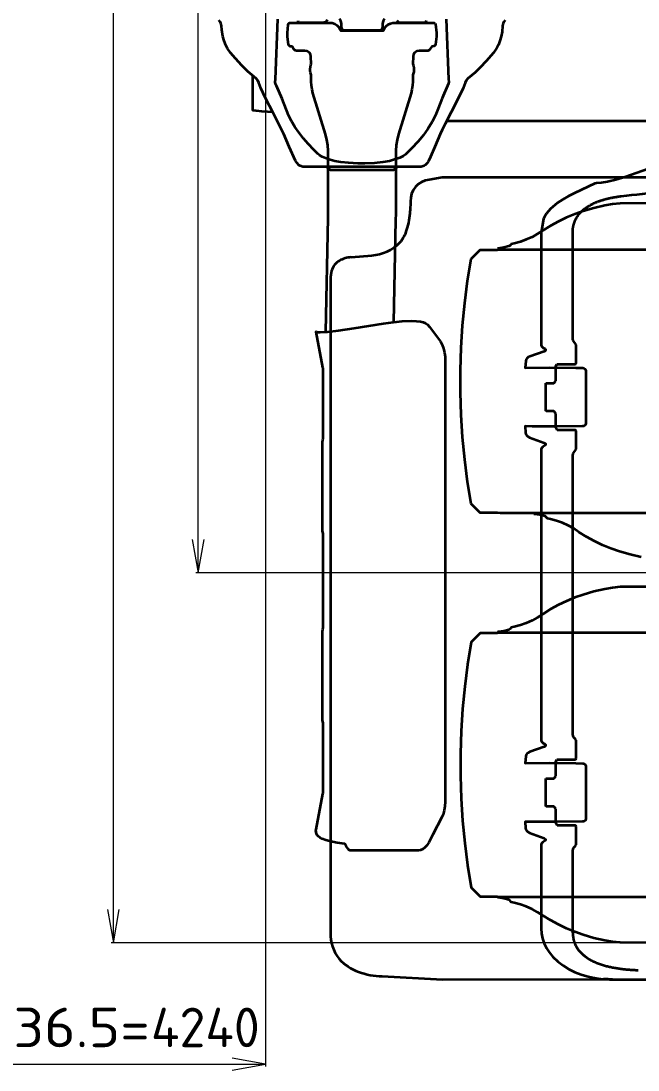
# Model space of a CAD drawing. Header units: millimetres. Extents: x 120 to 10915, y 515 to 8014.
# Drawn here: x 5973 to 6519, y 815 to 1743 of the extents above; entities that cross this region are included whole.
import ezdxf
from ezdxf.enums import TextEntityAlignment as Align

# ---------------------------------------------------------------- set-up
doc = ezdxf.new("R2010")
doc.units = ezdxf.units.MM
doc.layers.get('0').update_dxf_attribs({"lineweight": 13})
doc.layers.add('201_Dimensions', color=7, linetype='Continuous', lineweight=13)
doc.layers.add('205_Chassis_top_view', color=7, linetype='Continuous', lineweight=13)
doc.styles.get("Standard").update_dxf_attribs({"font": 'isocp.shx'})

# ---------------------------------------------------------------- blocks, each defined once
blk = doc.blocks.new('2881633_1')
at = {"layer": '205_Chassis_top_view', "color": 3, "lineweight": 35}
for points in [[(7293.070801, -587.919189), (6503.455566, -588.090637), (6496.687012, -588.76239), (6489.976562, -589.876648), (6480.254883, -592.157654), (6470.800781, -594.887573), (6463.294922, -597.533447), (6455.940918, -600.576965), (6448.760254, -604.009277), (6441.772949, -607.820557), (6435, -612), (6430.342773, -615.076599), (6425.456055, -617.77356), (6420.370117, -620.073853), (6415.118164, -621.962891), (6409.732422, -623.428772), (6407, -624), (6406.022949, -625.206421), (6405, -626), (6400.504883, -627.15625), (6395.92334, -627.901001), (6395, -628)], [(7402.455078, -862.313965), (6397.544922, -862.313965), (6395, -862), (6379.5, -862), (6371.5, -854), (6368.364746, -834.422302), (6365.853027, -814.755005), (6363.966797, -795.017822), (6362.708496, -775.230652), (6362.078613, -755.413574), (6362.078613, -735.586426), (6362.708496, -715.769348), (6363.966797, -695.982178), (6365.853027, -676.244995), (6368.364746, -656.577698), (6371.5, -637), (6379.5, -629), (6395, -629), (6397.544922, -628.686035), (6963, -628.686035)], [(6521.976562, -901.123352), (6512.254883, -898.842346), (6502.800781, -896.112427), (6495.294922, -893.466553), (6487.940918, -890.423035), (6480.760254, -886.990723), (6473.772949, -883.179443), (6467, -879), (6462.342773, -875.923401), (6457.456055, -873.22644), (6452.370117, -870.926147), (6447.118164, -869.037109), (6441.732422, -867.571228), (6439, -867), (6438.022949, -865.793579), (6437, -865), (6432.504883, -863.84375), (6427.92334, -863.098999), (6427, -863)], [(7293.070801, -927.419189), (6503.455566, -927.590637), (6496.687012, -928.26239), (6489.976562, -929.376648), (6480.254883, -931.657654), (6470.800781, -934.387573), (6463.294922, -937.033447), (6455.940918, -940.076965), (6448.760254, -943.509277), (6441.772949, -947.320557), (6435, -951.5), (6430.342773, -954.576599), (6425.456055, -957.27356), (6420.370117, -959.573853), (6415.118164, -961.462891), (6409.732422, -962.928772), (6407, -963.5), (6406.022949, -964.706421), (6405, -965.5), (6400.504883, -966.65625), (6395.92334, -967.401001), (6395, -967.5)], [(7402.455078, -968.186035), (6397.544922, -968.186035), (6395, -968.5), (6379.5, -968.5), (6371.5, -976.5), (6368.364746, -996.077698), (6365.853027, -1015.744995), (6363.966797, -1035.482178), (6362.708496, -1055.269287), (6362.078613, -1075.086426), (6362.078613, -1094.913574), (6362.708496, -1114.730713), (6363.966797, -1134.517822), (6365.853027, -1154.255005), (6368.364746, -1173.922363), (6371.5, -1193.5), (6379.5, -1201.5), (6395, -1201.5), (6397.544922, -1201.813965), (6931, -1201.813965)], [(7293.070801, -1242.580811), (6503.455566, -1242.409302), (6496.687012, -1241.737671), (6489.976562, -1240.623291), (6480.254883, -1238.342285), (6470.800781, -1235.612427), (6463.294922, -1232.966553), (6455.940918, -1229.923096), (6448.760254, -1226.490723), (6441.772949, -1222.679443), (6435, -1218.5), (6430.342773, -1215.423462), (6425.456055, -1212.72644), (6420.370117, -1210.426147), (6415.118164, -1208.537109), (6409.732422, -1207.071289), (6407, -1206.5), (6406.022949, -1205.293579), (6405, -1204.5), (6400.504883, -1203.34375), (6395.92334, -1202.598999), (6395, -1202.5)]]:
    blk.add_lwpolyline(points, dxfattribs=at)
blk = doc.blocks.new('3324728_2')
at = {"layer": '205_Chassis_top_view', "color": 3, "lineweight": 35}
blk.add_line((6350.034474, -515), (6772.924441, -515), dxfattribs=at)
for points in [[(6401.681641, -425.766205), (6400.520508, -427.206879), (6399.904297, -428.575836), (6399.443848, -430.869354), (6398.908691, -435.975708), (6398.144043, -440.324036), (6397.066406, -444.076721), (6395.702148, -447.510406), (6394.193359, -450.401459), (6391.388184, -454.555725), (6384.931152, -462.04599), (6379.538086, -467.80249), (6375.152344, -472.028351), (6368.790039, -477.323975), (6367.305664, -479.123657), (6366.208008, -481.385162), (6364.599121, -485.840881), (6362.557617, -490.416168), (6353.818848, -507.172028), (6348.712891, -517.685486), (6345.92334, -522.849854), (6344.111816, -526.583984), (6339.439941, -538.027222), (6335.633789, -546.654053), (6333.726562, -550.459778), (6332.529785, -552.2854), (6330.86377, -554.028076), (6330.068359, -554.63208), (6327.425781, -555.5), (6222.574219, -555.5), (6220.298828, -554.795471), (6219.13623, -554.028076), (6217.555664, -552.392273), (6216.147949, -550.233582), (6210.560059, -538.027222), (6205.888184, -526.583984), (6198.805664, -512.643494), (6196.181152, -507.172028), (6190.013672, -495.342377), (6187.442383, -490.416168), (6185.400879, -485.840881), (6183.791992, -481.385162), (6182.694336, -479.123657), (6181.209961, -477.323975), (6177.416016, -474.183197), (6173.855957, -471.131134), (6168.698242, -465.989685), (6163.103027, -459.82901), (6158.611816, -454.555725), (6156.071777, -450.831146), (6154.464355, -447.870361), (6152.933594, -444.076721), (6151.855957, -440.324036), (6150.867676, -434.344879), (6150.556152, -430.869354), (6150.095703, -428.575836), (6149.479492, -427.206879), (6148.458496, -425.911011)], [(6331.735352, -426.072205), (6331.228516, -427.451294), (6331.132324, -427.999481), (6308.875, -428), (6307.654785, -427.740662), (6306.645508, -427.007416), (6306.021484, -425.927063)], [(6294.908203, -424.68396), (6293.606934, -426.55957), (6293.095703, -428.790588), (6293.038086, -432.104706), (6292.61084, -433.560059), (6291.524414, -434.615448), (6290.039551, -435), (6259.960449, -435), (6258.475586, -434.615448), (6257.38916, -433.560059), (6256.961914, -432.104706), (6256.904297, -428.790588), (6256.393066, -426.55957), (6255.091797, -424.68396)], [(6244.07959, -425.520966), (6243.612305, -426.677612), (6242.714844, -427.544189), (6241.54248, -427.970825), (6218.895996, -428), (6218.457031, -426.457367)], [(6349.603027, -425), (6351.457031, -478.085785), (6351.75, -480.257629), (6351.630859, -481.841217), (6346.039062, -494.716125), (6342.344238, -504.045654), (6342.351562, -504.048218), (6340.031738, -509.827728), (6336.998047, -515.815979), (6333.335938, -521.84314), (6329.149414, -527.738464), (6324.557129, -533.334778), (6318.671875, -539.476318), (6314.895996, -543.105286), (6313.527344, -544.564575), (6311.459473, -546.053284), (6308.506348, -547.557617), (6303.878906, -549.244812), (6299.20459, -550.460999), (6293.374023, -551.476318), (6286.055664, -552.262695), (6277.380859, -552.748901), (6271.325684, -552.700928), (6263.151367, -552.19696), (6256.388184, -551.442932), (6251.005859, -550.505981), (6246.856934, -549.472046), (6242.661133, -548.038818), (6239.682617, -546.695496), (6237.435547, -545.325684), (6235.952148, -544.076538), (6232.374512, -540.448792), (6227.255859, -535.285095), (6223.132812, -530.577332), (6219.297363, -525.610657), (6215.707031, -520.316528), (6212.633301, -515.099182), (6210.081055, -510.019043), (6204.294922, -495.520111), (6199.208496, -483.880188), (6198.462891, -482.24707), (6198.243652, -480.648712), (6198.542969, -478.084167), (6200.396973, -425)], [(6196.252441, -507.321594), (6186.250488, -506.67627), (6181.347656, -506.192291), (6179.413086, -505.869598), (6178.657227, -505.610748), (6178.546875, -505.464539), (6178.545898, -475.060242)], [(6308.005371, -555.5), (6306.600586, -555.702759), (6305.512207, -556.169861), (6302.991211, -558.5), (6247.008789, -558.5), (6245.415039, -556.914856), (6244.487793, -556.169861), (6243.169922, -555.641113), (6241.994141, -555.5)]]:
    blk.add_lwpolyline(points, dxfattribs=at)
blk = doc.blocks.new('2774928_1')
at = {"layer": '205_Chassis_top_view', "color": 3, "lineweight": 35}
for p, q in [((6346.06, -565.17), (6334.56, -567.19)), ((6567.78, -565.21), (6346.06, -565.17)), ((6318.04, -586.46), (6317.68, -594.52)), ((6461.48, -708.75), (6461.48, -612.52)), ((6265.3, -635.69), (6283.63, -634)), ((6247.03, -655.18), (6247.05, -1233.71)), ((6464.41, -713.29), (6461.71, -709.51)), ((6464.59, -729.28), (6464.61, -713.95)), ((6446.45, -732.25), (6447.54, -730.25)), ((6446.45, -745.01), (6446.45, -732.25)), ((6447.54, -730.25), (6463.38, -730.25)), ((6437.71, -771.5), (6437.72, -747.01)), ((6437.72, -747.01), (6444.74, -747.01)), ((6444.74, -747.01), (6446.45, -745.01)), ((6438.06, -772), (6437.71, -771.5)), ((6444.74, -772), (6438.06, -772)), ((6446.45, -774), (6444.74, -772)), ((6446.45, -786.76), (6446.45, -774)), ((6447.58, -788.76), (6446.45, -786.76)), ((6463.63, -788.78), (6447.58, -788.76)), ((6464.61, -805.06), (6464.61, -789.76)), ((6461.71, -809.5), (6464.41, -805.71)), ((6461.47, -1058.72), (6461.48, -810.29)), ((6464.39, -1063.29), (6461.7, -1059.51)), ((6464.57, -1079.28), (6464.6, -1063.95)), ((6446.44, -1082.25), (6447.52, -1080.25)), ((6446.44, -1095.01), (6446.44, -1082.25)), ((6447.52, -1080.25), (6463.37, -1080.25)), ((6444.73, -1097.01), (6446.44, -1095.01)), ((6437.7, -1121.5), (6437.71, -1097.01)), ((6437.71, -1097.01), (6444.73, -1097.01)), ((6438.05, -1122), (6437.7, -1121.5)), ((6444.73, -1122), (6438.05, -1122)), ((6446.44, -1124), (6444.73, -1122)), ((6446.44, -1136.76), (6446.44, -1124)), ((6447.57, -1138.76), (6446.44, -1136.76)), ((6463.62, -1138.78), (6447.57, -1138.76)), ((6464.59, -1155.06), (6464.6, -1139.76)), ((6461.48, -1233.69), (6461.47, -1160.29)), ((6461.69, -1159.5), (6464.4, -1155.71)), ((6292.85, -1272.17), (6346.17, -1274.96)), ((6346.17, -1274.96), (6565.81, -1274.91))]:
    blk.add_line(p, q, dxfattribs=at)
for centre, radius, start, end in [((6336, -585.14), 18.01, 94.57588, 184.19751), ((6976.82, -4616.57), 4062.24, 95.63009, 96.67888), ((6502.95, -638.57), 55.42, 113.4158, 118.03136), ((6247.26, -590.75), 70.52, 343.10713, 356.93401), ((6284.07, -601.93), 32.05, 319.95569, 343.10713), ((6281.16, -595.65), 38.42, 273.68618, 315.58096), ((6262.9, -651.87), 15.35, 120.89459, 163.92587), ((6266.81, -659.9), 24.26, 93.54626, 119.07108), ((6274.36, -655.39), 27.34, 163.48961, 179.5649), ((6462.9, -708.75), 1.42, 180, 212.62867), ((6463.44, -713.95), 1.17, 359.91544, 34.29697), ((6463.38, -729.01), 1.24, 269.99986, 347.57864), ((6463.63, -789.76), 0.985, 359.97581, 89.97581), ((6463.53, -805.09), 1.07, 324.47953, 1.65263), ((6463.01, -810.29), 1.53, 148.65075, 180.01061), ((6462.89, -1058.75), 1.42, 178.7166, 212.62867), ((6463.43, -1063.95), 1.17, 359.91544, 34.29697), ((6463.37, -1079.01), 1.24, 269.99986, 347.57864), ((6463.62, -1139.76), 0.985, 359.97581, 89.97581), ((6463, -1160.29), 1.53, 148.65075, 180.01061), ((6463.52, -1155.09), 1.07, 324.47953, 1.65263), ((6282.64, -1234.66), 35.61, 178.4678, 218.64808), ((6284.48, -1230.87), 39.45, 221.28622, 251.39709), ((6293.94, -1208.17), 64.01, 249.84941, 269.01914)]:
    blk.add_arc(centre, radius, start, end, dxfattribs=at)
for points, knots in [([(6504.37, -581.9), (6504.03, -581.95), (6503.36, -582.03), (6502.35, -582.17), (6501.34, -582.32), (6500.34, -582.47), (6499.33, -582.63), (6498.33, -582.8), (6497.33, -582.98), (6496.33, -583.17), (6495.34, -583.36), (6494.34, -583.57), (6493.36, -583.78), (6492.37, -584.01), (6491.39, -584.25), (6490.41, -584.49), (6489.44, -584.76), (6488.47, -585.03), (6487.51, -585.31), (6486.55, -585.61), (6485.59, -585.92), (6484.65, -586.25), (6483.71, -586.59), (6482.77, -586.95), (6481.85, -587.32), (6481.23, -587.58), (6480.93, -587.72)], [0, 0, 0, 0, 1.01604, 2.033099, 3.050606, 4.068166, 5.085501, 6.102385, 7.118579, 8.133825, 9.148036, 10.161155, 11.173114, 12.183856, 13.193363, 14.201679, 15.20893, 16.215189, 17.220418, 18.224577, 19.227645, 20.229612, 21.230482, 22.230265, 23.22897, 24.226608, 24.226608, 24.226608, 24.226608]), ([(6461.48, -612.52), (6461.49, -612.44), (6461.5, -612.21), (6461.52, -611.82), (6461.55, -611.36), (6461.59, -610.91), (6461.64, -610.45), (6461.7, -609.99), (6461.77, -609.53), (6461.85, -609.08), (6461.93, -608.62), (6462.02, -608.17), (6462.12, -607.72), (6462.23, -607.27), (6462.35, -606.83), (6462.47, -606.38), (6462.6, -605.94), (6462.74, -605.5), (6462.89, -605.06), (6463.04, -604.62), (6463.21, -604.19), (6463.38, -603.76), (6463.55, -603.33), (6463.74, -602.91), (6463.93, -602.49), (6464.13, -602.07), (6464.34, -601.66), (6464.56, -601.25), (6464.78, -600.84), (6465.01, -600.44), (6465.25, -600.04), (6465.5, -599.65), (6465.75, -599.26), (6466.02, -598.87), (6466.29, -598.49), (6466.56, -598.12), (6466.85, -597.75), (6467.14, -597.38), (6467.44, -597.02), (6467.75, -596.66), (6468.06, -596.31), (6468.39, -595.97), (6468.71, -595.63), (6469.05, -595.29), (6469.39, -594.96), (6469.74, -594.64), (6470.09, -594.32), (6470.45, -594), (6470.82, -593.69), (6471.19, -593.39), (6471.57, -593.09), (6471.95, -592.8), (6472.34, -592.51), (6472.73, -592.23), (6473.13, -591.95), (6473.56, -591.66), (6474.03, -591.35), (6474.52, -591.03), (6475.03, -590.72), (6475.59, -590.39), (6476.22, -590.03), (6476.68, -589.78), (6476.91, -589.66)], [1.154628, 1.154628, 1.154628, 1.154628, 1.393266, 1.854809, 2.316108, 2.777379, 3.238675, 3.699896, 4.161117, 4.622379, 5.083692, 5.545074, 6.006569, 6.468157, 6.929846, 7.391674, 7.853621, 8.315691, 8.777899, 9.24024, 9.702706, 10.165283, 10.627962, 11.090741, 11.553625, 12.016635, 12.479829, 12.94324, 13.40687, 13.870766, 14.335068, 14.799871, 15.265184, 15.73102, 16.197469, 16.664611, 17.132459, 17.600994, 18.070224, 18.540226, 19.01113, 19.482993, 19.95582, 20.429599, 20.904353, 21.380162, 21.857094, 22.335163, 22.814368, 23.294696, 23.776143, 24.258733, 24.742509, 25.227462, 25.713549, 26.200712, 26.789902, 27.380638, 27.972996, 28.566926, 29.35016, 30.135611, 30.135611, 30.135611, 30.135611]), ([(6461.48, -1233.69), (6461.49, -1233.98), (6461.5, -1234.56), (6461.54, -1235.44), (6461.61, -1236.31), (6461.71, -1237.17), (6461.84, -1238.04), (6461.99, -1238.89), (6462.17, -1239.74), (6462.38, -1240.58), (6462.62, -1241.41), (6462.89, -1242.23), (6463.19, -1243.04), (6463.51, -1243.84), (6463.87, -1244.62), (6464.25, -1245.4), (6464.67, -1246.15), (6465.11, -1246.89), (6465.57, -1247.61), (6466.06, -1248.32), (6466.58, -1249.01), (6467.12, -1249.68), (6467.68, -1250.34), (6468.26, -1250.97), (6468.86, -1251.59), (6469.49, -1252.19), (6470.13, -1252.78), (6470.78, -1253.34), (6471.46, -1253.89), (6471.92, -1254.24), (6472.15, -1254.42)], [0, 0, 0, 0, 0.872829, 1.74909, 2.623496, 3.495404, 4.365874, 5.234854, 6.102253, 6.968526, 7.833695, 8.697649, 9.560462, 10.422349, 11.283431, 12.143856, 13.003836, 13.863605, 14.723406, 15.583471, 16.444016, 17.305267, 18.167476, 19.030491, 19.894383, 20.759338, 21.625456, 22.492828, 23.36154, 24.231655, 24.231655, 24.231655, 24.231655]), ([(6472.15, -1254.42), (6472.2, -1254.46), (6472.3, -1254.53), (6472.45, -1254.64), (6472.61, -1254.76), (6472.76, -1254.87), (6472.91, -1254.98), (6473.07, -1255.09), (6473.22, -1255.2), (6473.38, -1255.3), (6473.53, -1255.41), (6473.69, -1255.52), (6473.84, -1255.62), (6474, -1255.73), (6474.16, -1255.83), (6474.32, -1255.94), (6474.47, -1256.04), (6474.63, -1256.14), (6474.79, -1256.25), (6474.95, -1256.35), (6475.11, -1256.45), (6475.27, -1256.55), (6475.43, -1256.65), (6475.59, -1256.75), (6475.75, -1256.84), (6475.86, -1256.91), (6475.91, -1256.94)], [0, 0, 0, 0, 0.189126, 0.378261, 0.567396, 0.756527, 0.94565, 1.134763, 1.323866, 1.51296, 1.702041, 1.89111, 2.08016, 2.269191, 2.458196, 2.647173, 2.836116, 3.025028, 3.21393, 3.402839, 3.591748, 3.780636, 3.969476, 4.158247, 4.34694, 4.535569, 4.535569, 4.535569, 4.535569]), ([(6475.91, -1256.94), (6476.44, -1257.26), (6477.5, -1257.86), (6479.13, -1258.71), (6480.79, -1259.5), (6482.48, -1260.23), (6484.2, -1260.9), (6485.94, -1261.53), (6487.71, -1262.1), (6489.49, -1262.64), (6491.28, -1263.13), (6493.09, -1263.58), (6494.91, -1263.99), (6496.74, -1264.37), (6498.58, -1264.71), (6500.43, -1265.02), (6502.29, -1265.31), (6504.16, -1265.56), (6506.03, -1265.79), (6507.9, -1265.99), (6509.78, -1266.17), (6511.66, -1266.32), (6513.55, -1266.46), (6515.44, -1266.57), (6517.33, -1266.67), (6518.6, -1266.72), (6519.23, -1266.75)], [0, 0, 0, 0, 1.830321, 3.665135, 5.503807, 7.346452, 9.193048, 11.043575, 12.897878, 14.755754, 16.616993, 18.481406, 20.348834, 22.219192, 24.092588, 25.968899, 27.847751, 29.72876, 31.611762, 33.496953, 35.384481, 37.274325, 39.1664, 41.060637, 42.957069, 44.855909, 44.855909, 44.855909, 44.855909])]:
    blk.add_open_spline(points, degree=3, knots=knots, dxfattribs=at)
blk = doc.blocks.new('2774063_2')
at = {"layer": '205_Chassis_top_view', "color": 3, "lineweight": 35}
for points in [[(6496.635742, -1275), (7303.374512, -1275)], [(6559.100586, -546.532837), (6518.616699, -561.034546), (6507.603027, -564.719482), (6499.543945, -567.072327), (6492.316895, -568.773621), (6486.745117, -569.69281), (6482.543945, -570.070984), (6481.015625, -570.510254), (6462.895508, -579.067383), (6457.824707, -581.607727), (6457.82666, -581.607727), (6452.810059, -584.412598), (6448.058594, -587.483887), (6443.722656, -590.912659), (6441.758301, -592.78949), (6439.954102, -594.789856), (6438.330078, -596.924988), (6436.903809, -599.206421), (6435.695312, -601.645386), (6433.46582, -613.693115), (6433.46582, -712.24707), (6433.675293, -713.479797), (6434.256348, -714.58844), (6435.446777, -715.775391), (6436.942383, -716.78064), (6437.351562, -717.403015), (6437.324707, -718.127747), (6436.893066, -718.715271), (6436.237305, -719.079895), (6423.611328, -723.535339), (6422.116699, -724.262207), (6420.855957, -725.341125), (6420.237793, -726.251526), (6419.868652, -727.286926), (6419.494629, -733.654602), (6441.185547, -733.403564), (6464.231934, -733.582825), (6470.307617, -733.703247), (6471.378906, -733.940918), (6472.306641, -734.550415), (6472.818359, -735.347595), (6472.969238, -736.164673), (6473.050293, -770.13562), (6472.969238, -782.874573), (6472.740234, -783.87262), (6472.177246, -784.610413), (6471.206543, -785.159485), (6470.131348, -785.340088), (6447.585938, -785.611816), (6425.578125, -785.46582), (6419.494629, -785.345398), (6419.796387, -791.165405), (6420.018066, -792.243591), (6420.519531, -793.221558), (6421.662109, -794.417664), (6423.09668, -795.260864), (6436.237793, -799.92041), (6437.005371, -800.386597), (6437.368652, -801.010254), (6437.300781, -801.737183), (6436.825684, -802.316772), (6435.116211, -803.487549), (6434.255859, -804.412415), (6433.675293, -805.521057), (6433.46582, -806.753784), (6433.46582, -1062.24707), (6433.675293, -1063.479736), (6434.256348, -1064.588501), (6435.446777, -1065.775391), (6436.936035, -1066.775757), (6437.345215, -1067.380127), (6437.340332, -1068.087891), (6436.904297, -1068.705444), (6436.237305, -1069.079834), (6423.611328, -1073.535278), (6422.116699, -1074.262207), (6420.855957, -1075.341064), (6420.237793, -1076.251587), (6419.868652, -1077.286987), (6419.494629, -1083.654663), (6441.185547, -1083.403564), (6464.231934, -1083.582764), (6470.307617, -1083.703247), (6471.378906, -1083.940918), (6472.306641, -1084.550415), (6472.818359, -1085.347656), (6472.969238, -1086.164673), (6473.050293, -1120.13562), (6472.969238, -1132.874634), (6472.740234, -1133.872681), (6472.177246, -1134.610474), (6471.206543, -1135.159546), (6470.131348, -1135.340088), (6447.585938, -1135.611816), (6425.578125, -1135.46582), (6419.494629, -1135.345337), (6419.796387, -1141.165405), (6420.018066, -1142.24353), (6420.519531, -1143.221558), (6421.662109, -1144.417603), (6423.09668, -1145.260864), (6436.237793, -1149.92041), (6437.018555, -1150.400757), (6437.378906, -1151.056519), (6437.293457, -1151.754517), (6436.701172, -1152.403809), (6435.116211, -1153.487549), (6434.255859, -1154.412476), (6433.675293, -1155.521118), (6433.46582, -1156.753784), (6433.46582, -1230), (6433.770508, -1234.49646), (6434.673828, -1238.906982), (6436.141113, -1243.164673), (6438.121094, -1247.212158), (6440.554688, -1251.005493), (6443.873047, -1255.06189), (6448.185547, -1259.200684), (6452.948242, -1262.816528), (6458.062012, -1265.919312), (6463.446289, -1268.528564), (6469.036133, -1270.666626), (6473.922363, -1272.130981), (6478.890137, -1273.283081), (6483.92041, -1274.132812), (6488.992188, -1274.690186), (6494.086914, -1274.96521), (6496.635742, -1275), (6489.00293, -1274.618164)]]:
    blk.add_lwpolyline(points, dxfattribs=at)
blk = doc.blocks.new('2777629_1')
at = {"layer": '205_Chassis_top_view', "color": 3, "lineweight": 35}
for points in [[(6242.921387, -701.790833), (6244.958984, -600.789124), (6245.13623, -590.662598), (6245.000977, -541.530701), (6244.758789, -536.545471), (6244.01416, -531.609985), (6242.777344, -526.773315), (6231.564453, -490.471069), (6230.788574, -487.084015), (6230.268555, -483.629242), (6230.015625, -480.139282), (6230.042969, -474.237244), (6229.445312, -472.528015), (6229.117676, -470.747223), (6229.067383, -468.937225), (6229.295898, -467.141022), (6229.797852, -465.401306), (6230.147949, -464.565643), (6229.689941, -458.016266), (6229.374512, -456.076111), (6228.552246, -454.801239), (6227.414062, -453.800812), (6226.404297, -453.277405), (6224.405273, -452.899994), (6217.12207, -452.896729), (6216.287109, -452.700684), (6215.694824, -452.412994), (6214.499023, -451.07019), (6213.194824, -449.00531), (6211.769531, -448.983093), (6211.034668, -448.735046), (6210.449707, -448.226044), (6210.102051, -447.532684), (6209.043457, -440.100006), (6209.043457, -436.899994), (6209.788574, -429.791199), (6210.026367, -429.033417), (6210.541016, -428.42807), (6211.25, -428.070679), (6246.427246, -428), (6248.715332, -428.257904), (6250.883789, -429.032318), (6252.817871, -430.282227), (6254.414551, -431.941315), (6255.589355, -433.921661), (6255.998047, -435), (6294.001953, -435), (6294.939453, -432.900024), (6296.332031, -431.069794), (6298.105957, -429.60611), (6300.16748, -428.586365), (6302.407227, -428.064484), (6338.222656, -428), (6339.001465, -428.157806), (6339.656738, -428.606293), (6340.086426, -429.274628), (6340.956543, -436.899994), (6340.956543, -440.100006), (6339.950684, -447.278137), (6339.695801, -448.010681), (6339.182129, -448.591278), (6338.485352, -448.932556), (6336.810059, -449), (6335.338867, -451.290833), (6334.305176, -452.412994), (6333.260254, -452.848236), (6325.594238, -452.899994), (6325.675293, -452.899994), (6323.588379, -453.282501), (6323.587402, -453.28064), (6322.286621, -454.012848), (6321.230469, -455.07019), (6320.646973, -456.030182), (6320.651367, -456.032135), (6320.310059, -458.016266), (6319.852051, -464.565643), (6320.486328, -466.261475), (6320.853027, -468.034698), (6320.942383, -469.84317), (6320.75293, -471.643921), (6320.289062, -473.394165), (6319.957031, -474.237244), (6319.984375, -480.139282), (6319.731445, -483.629242), (6319.211426, -487.084015), (6318.435547, -490.471069), (6307.222656, -526.773315), (6305.98584, -531.609985), (6305.241211, -536.545471), (6304.999023, -541.530701), (6304.999023, -580.139282)], [(6304.999023, -580.139282), (6304.875488, -585.153687), (6304.897461, -596.962097), (6304.716309, -602.809326), (6302.89502, -693.072021)]]:
    blk.add_lwpolyline(points, dxfattribs=at)
blk.add_lwpolyline([(6348.580078, -922.000061), (6348.580078, -1117.727905), (6348.385254, -1121.5177), (6347.773438, -1125.331177), (6346.759277, -1128.879028), (6345.700684, -1131.38562), (6337.679199, -1146.757202), (6334.09082, -1153.792847), (6332.424805, -1156.324097), (6330.62793, -1158.342163), (6328.741211, -1159.810913), (6326.804199, -1160.703857), (6324.856445, -1161.003784), (6265.736816, -1161.003784), (6264.574707, -1160.805786), (6263.45459, -1160.21228), (6262.380859, -1159.226929), (6260.866211, -1157.026733), (6259.924316, -1155.089478), (6253.020508, -1154.002075), (6246.255371, -1152.517334), (6243.07373, -1151.618042), (6243.075195, -1151.613892), (6239.69873, -1150.506958), (6237.618652, -1149.425049), (6236.425293, -1148.443481), (6235.411621, -1147.247559), (6234.738281, -1146.011475), (6234.347168, -1144.660034), (6234.257812, -1143.25647), (6234.367676, -1142.324585), (6240.461914, -1110.764038), (6240.51709, -1110.162109), (6240.516602, -1047.764282), (6240.070312, -1045.747192), (6240, -966.967163), (6240.213379, -964.902527), (6240.516602, -963.76355), (6240.516602, -880.23645), (6240.070312, -878.219299), (6240, -799.439331), (6240.213379, -797.374634), (6240.516602, -796.235718), (6240.51709, -733.83783), (6240.461914, -733.235962), (6234.360352, -701.636108), (6234.341797, -701.531128), (6235.064941, -701.903259), (6237.897949, -702.054443), (6244.34375, -701.670898), (6254.351074, -700.552185), (6268.08252, -698.556335), (6293.895996, -694.37262), (6302.768066, -693.087219), (6310.504395, -692.372864), (6318.869629, -692.014526), (6323.215332, -692.156982), (6326.657715, -692.584961), (6329.212891, -693.186768), (6331.286621, -694.062988), (6332.834473, -695.186157), (6334.794922, -697.222534), (6344.507812, -710.360352), (6345.983887, -713.209229), (6347.208984, -716.491089), (6348.041992, -720.023743), (6348.493164, -723.737061), (6348.580078, -726.272156)], close=True, dxfattribs=at)
blk = doc.blocks.new('BLOCK99')
at = {"layer": '201_Dimensions', "color": 2, "lineweight": 18}
for p, q in [((6189.526367, 0.000896), (6189.526367, -1352)), ((1950, -1350), (6189.526367, -1350))]:
    blk.add_line(p, q, dxfattribs=at)
blk.add_lwpolyline([(6159.981934, -1355.209473), (6189.526367, -1350), (6159.981934, -1344.790527)], dxfattribs=at)
for s, width, p, p2 in [('L036.5=', 0.813953, (5912.275879, -1335), (6087.275879, -1335)), ('4240', 0.75, (6088.276367, -1335), (6184.526367, -1335))]:
    blk.add_text(s, height=35, dxfattribs=dict(at, width=width)).set_placement(p, p2, align=Align.FIT)
blk = doc.blocks.new('BLOCK110')
at = {"layer": '201_Dimensions', "color": 2, "lineweight": 18}
for p, q in [((6055, -1242.5), (6055, 1242.5)), ((6900, -1242.5), (6053, -1242.5))]:
    blk.add_line(p, q, dxfattribs=at)
blk.add_lwpolyline([(6049.790527, -1212.955811), (6055, -1242.5), (6060.209473, -1212.955811)], dxfattribs=at)
blk = doc.blocks.new('BLOCK111')
at = {"layer": '201_Dimensions', "color": 2, "lineweight": 18}
for p, q in [((6130, -915), (6130, 915)), ((6900, -915), (6128, -915))]:
    blk.add_line(p, q, dxfattribs=at)
blk.add_lwpolyline([(6124.790527, -885.45575), (6130, -915), (6135.209473, -885.45575)], dxfattribs=at)

msp = doc.modelspace()

# ---------------------------------------------------------------- block references
at = {"color": 7, "lineweight": 35}
for name in ['2881633_1', '2777629_1', '3324728_2', '2774063_2', '2774928_1']:
    msp.add_blockref(name, (0, 2170), dxfattribs=at)
at = {"layer": '201_Dimensions', "lineweight": 0}
for name in ['BLOCK110', 'BLOCK111', 'BLOCK99']:
    msp.add_blockref(name, (0, 2170), dxfattribs=at)

doc.saveas('drawing.dxf')
